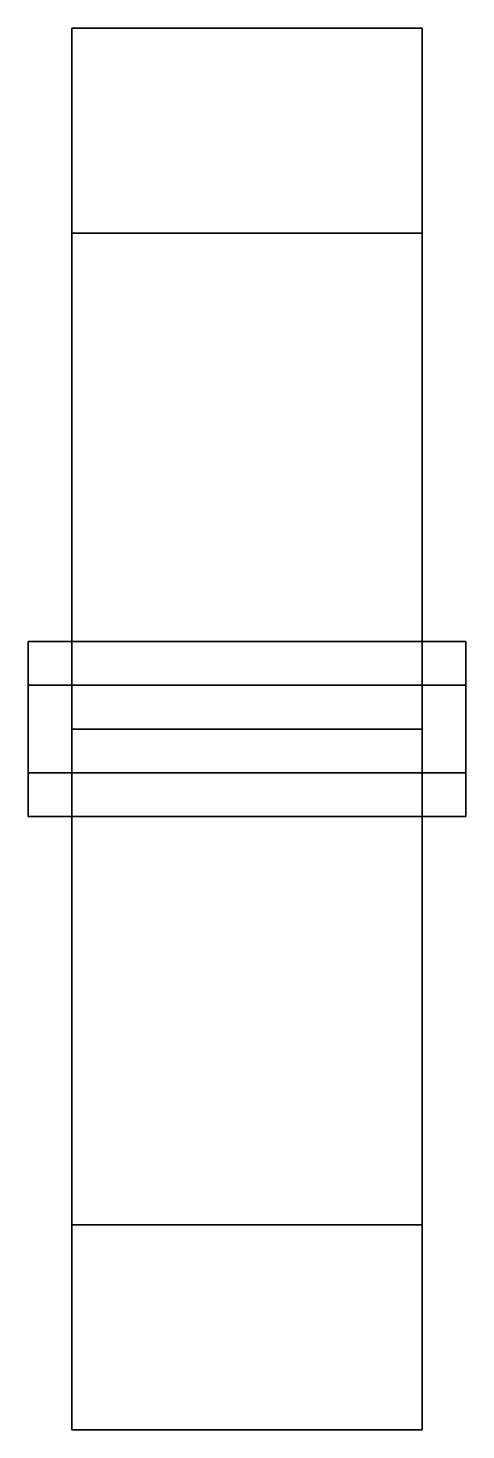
# Model space of a CAD drawing. Extents: x -0.05 to 0.05, y -0.16 to 0.16.
import ezdxf

# ---------------------------------------------------------------- set-up
doc = ezdxf.new("R2010")
doc.units = 0
doc.layers.add('WHEEL', color=2, linetype='CONTINUOUS')

msp = doc.modelspace()

# ---------------------------------------------------------------- linework, layer by layer
at = {"layer": 'WHEEL'}
for points in [[(-0.04, 0.16), (-0.04, 0.11314, 0.11314), (0.04, 0.11314, 0.11314), (0.04, 0.16)], [(-0.04, 0.11314, -0.11314), (-0.04, 0.16), (0.04, 0.16), (0.04, 0.11314, -0.11314)], [(-0.04, 0.16), (-0.04, -0.11314, 0.11314), (-0.04, 0, 0.16), (-0.04, 0.11314, 0.11314)], [(-0.04, 0.11314, -0.11314), (-0.04, -0.16), (-0.04, -0.11314, 0.11314), (-0.04, 0.16)], [(0.04, 0.11314, 0.11314), (0.04, 0, 0.16), (0.04, -0.11314, 0.11314), (0.04, 0.16)], [(0.04, 0.16), (0.04, -0.11314, 0.11314), (0.04, -0.16), (0.04, 0.11314, -0.11314)], [(-0.04, 0.11314, 0.11314), (-0.04, 0, 0.16), (0.04, 0, 0.16), (0.04, 0.11314, 0.11314)], [(-0.04, 0, -0.16), (-0.04, 0.11314, -0.11314), (0.04, 0.11314, -0.11314), (0.04, 0, -0.16)], [(-0.04, 0, -0.16), (-0.04, -0.11314, -0.11314), (-0.04, -0.16), (-0.04, 0.11314, -0.11314)], [(0.04, 0.11314, -0.11314), (0.04, -0.16), (0.04, -0.11314, -0.11314), (0.04, 0, -0.16)], [(-0.05, 0.02), (-0.05, 0.01, 0.01732), (0.05, 0.01, 0.01732), (0.05, 0.02)], [(-0.05, 0.01, -0.01732), (-0.05, 0.02), (0.05, 0.02), (0.05, 0.01, -0.01732)], [(-0.05, 0.01, 0.01732), (-0.05, -0.01, 0.01732), (0.05, -0.01, 0.01732), (0.05, 0.01, 0.01732)], [(-0.05, -0.01, -0.01732), (-0.05, 0.01, -0.01732), (0.05, 0.01, -0.01732), (0.05, -0.01, -0.01732)], [(-0.04, 0, 0.16), (-0.04, -0.11314, 0.11314), (0.04, -0.11314, 0.11314), (0.04, 0, 0.16)], [(-0.04, -0.11314, -0.11314), (-0.04, 0, -0.16), (0.04, 0, -0.16), (0.04, -0.11314, -0.11314)], [(-0.05, -0.01, 0.01732), (-0.05, -0.02), (0.05, -0.02), (0.05, -0.01, 0.01732)], [(-0.05, -0.02), (-0.05, -0.01, -0.01732), (0.05, -0.01, -0.01732), (0.05, -0.02)], [(-0.04, -0.11314, 0.11314), (-0.04, -0.16), (0.04, -0.16), (0.04, -0.11314, 0.11314)], [(-0.04, -0.16), (-0.04, -0.11314, -0.11314), (0.04, -0.11314, -0.11314), (0.04, -0.16)]]:
    msp.add_3dface(points, dxfattribs=at)

doc.saveas('drawing.dxf')
